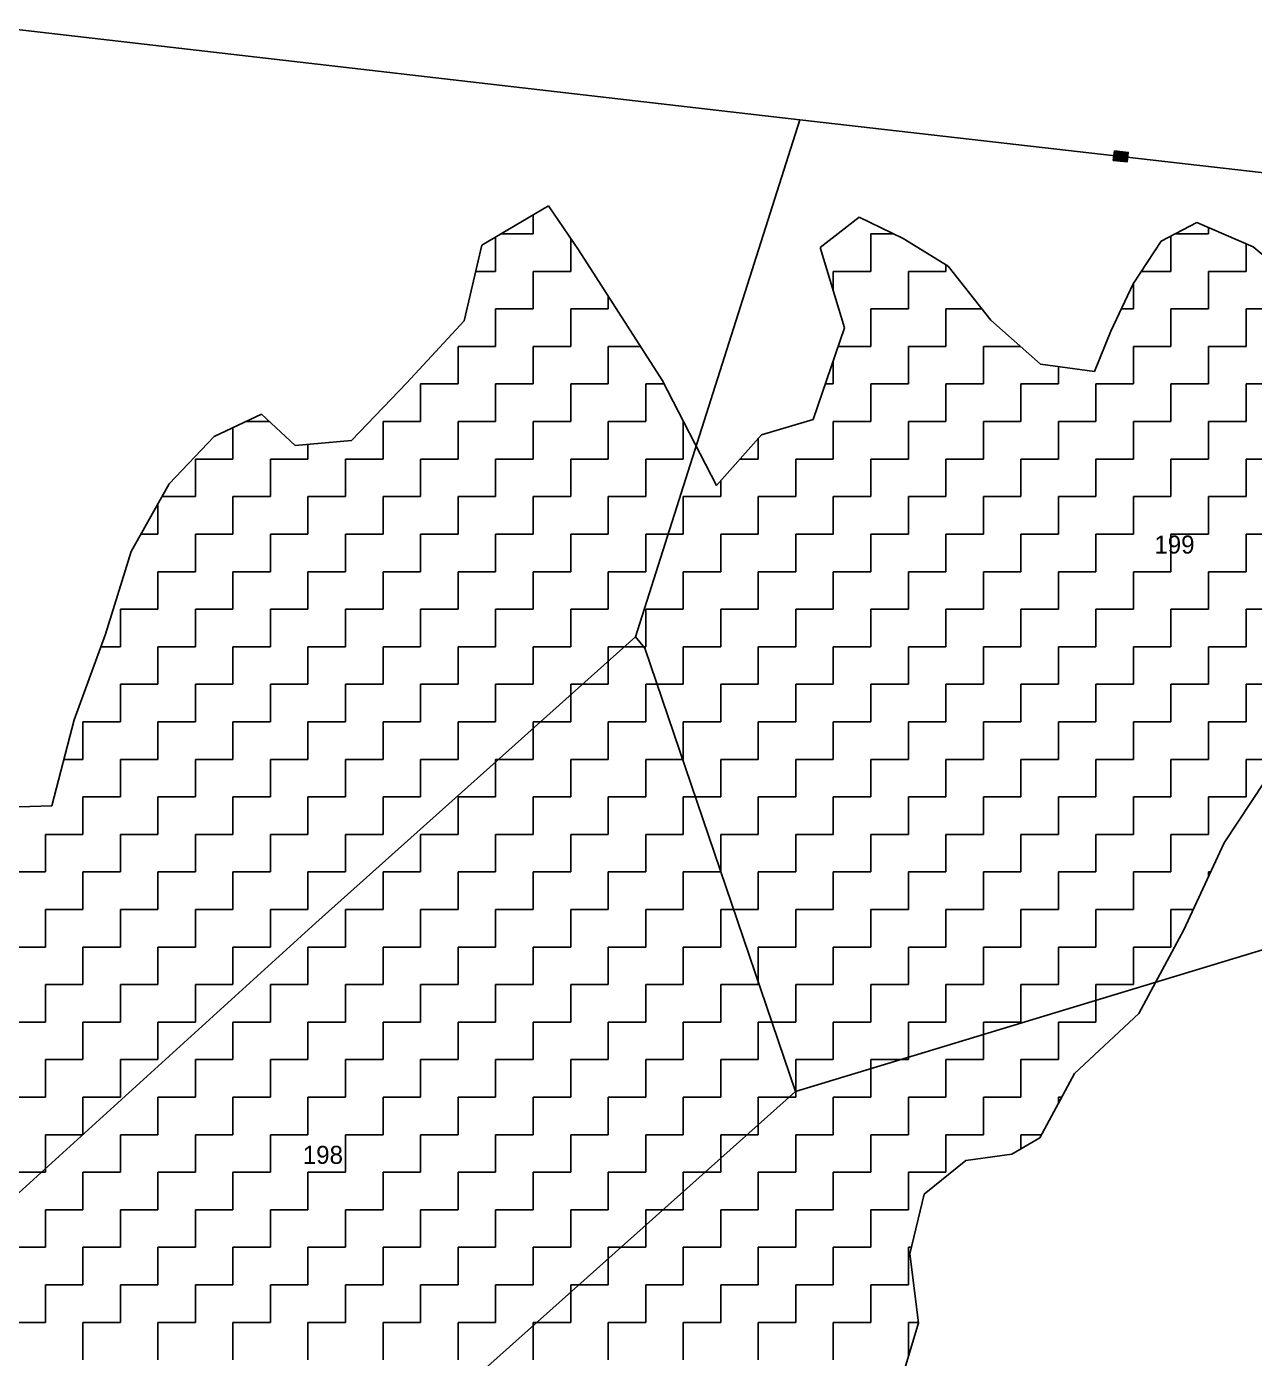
# Model space of a CAD drawing. Header units: metres. Extents: x 317022 to 318987, y 1871527 to 1873424.
# Drawn here: x 317227.5 to 317484.8, y 1872528.2 to 1872807.2 of the extents above; entities that cross this region are included whole.
import ezdxf

# ---------------------------------------------------------------- set-up
doc = ezdxf.new("R2010")
doc.units = ezdxf.units.M
for name, color, linetype in [('POLY_HATCH', 12, 'Continuous'), ('POLY_PARCEL', 6, 'Continuous'), ('TEXT_PARCEL', 7, 'Continuous'), ('V_BOUND_LINE', 7, 'Continuous')]:
    doc.layers.add(name, color=color, linetype=linetype)
doc.styles.add('TEXT_MAP', font='')
doc.styles.get('TEXT_MAP').set_extended_font_data('Kruti Dev 050')

msp = doc.modelspace()

# ---------------------------------------------------------------- hatches: boundary and pattern name
msp.add_hatch(color=256).paths.add_polyline_path([(317458.12, 1872778.89), (317458.35, 1872780.89), (317455.45, 1872781.22), (317455.22, 1872779.22)])

# ---------------------------------------------------------------- linework, layer by layer
msp.add_lwpolyline([(317455.45, 1872781.22), (317458.35, 1872780.89), (317458.12, 1872778.89), (317455.22, 1872779.22)], close=True)
at = {"layer": 'POLY_HATCH'}
for p, q in [((317336.83, 1872769.67), (317322.87, 1872761.44)), ((317343.16, 1872760.48), (317336.83, 1872769.67)), ((317401.99, 1872767.28), (317393.76, 1872760.96)), ((317411.18, 1872762.87), (317401.99, 1872767.28)), ((317472.76, 1872766.21), (317465.24, 1872762.27)), ((317484.57, 1872761.08), (317472.76, 1872766.21)), ((317322.87, 1872761.44), (317319.17, 1872745.58)), ((317420.61, 1872757.03), (317411.18, 1872762.87)), ((317465.24, 1872762.27), (317459.39, 1872753.33)), ((317360.7, 1872733.17), (317343.16, 1872760.48)), ((317393.76, 1872760.96), (317398.89, 1872744.15)), ((317495.91, 1872751.66), (317484.57, 1872761.08)), ((317429.56, 1872745.7), (317420.61, 1872757.03)), ((317459.39, 1872753.33), (317454.74, 1872743.43)), ((317319.17, 1872745.58), (317307.12, 1872732.58)), ((317439.94, 1872736.51), (317429.56, 1872745.7)), ((317398.89, 1872744.15), (317392.33, 1872724.94)), ((317454.74, 1872743.43), (317451.28, 1872734.96)), ((317451.28, 1872734.96), (317439.94, 1872736.51)), ((317307.12, 1872732.58), (317295.54, 1872720.53)), ((317372.04, 1872711.11), (317360.7, 1872733.17)), ((317276.69, 1872726.02), (317266.78, 1872721.37)), ((317283.73, 1872719.46), (317276.69, 1872726.02)), ((317392.33, 1872724.94), (317381.47, 1872721.72)), ((317266.78, 1872721.37), (317257.36, 1872711.47)), ((317295.54, 1872720.53), (317283.73, 1872719.46)), ((317381.47, 1872721.72), (317372.04, 1872711.11)), ((317257.36, 1872711.47), (317249.36, 1872697.28)), ((317249.36, 1872697.28), (317243.99, 1872679.98)), ((317243.99, 1872679.98), (317237.43, 1872661.98)), ((317237.43, 1872661.98), (317232.77, 1872643.97)), ((317478.49, 1872636.22), (317486.96, 1872648.98)), ((317232.77, 1872643.97), (317212.6, 1872643.37)), ((317470.01, 1872617.97), (317478.49, 1872636.22)), ((317460.59, 1872600.44), (317470.01, 1872617.97)), ((317447.1, 1872587.92), (317460.59, 1872600.44)), ((317439.82, 1872574.44), (317447.1, 1872587.92)), ((317433.97, 1872570.98), (317439.82, 1872574.44)), ((317415.6, 1872562.63), (317424.31, 1872569.67)), ((317424.31, 1872569.67), (317433.97, 1872570.98)), ((317412.61, 1872550.11), (317415.6, 1872562.63)), ((317414.4, 1872535.68), (317412.61, 1872550.11)), ((317408.79, 1872516.96), (317414.4, 1872535.68))]:
    msp.add_line(p, q, dxfattribs=at)
at = {"layer": 'POLY_HATCH', "linetype": 'Continuous'}
for p, q in [((317333.62, 1872763.82), (317333.62, 1872767.77)), ((317475.18, 1872763.82), (317475.18, 1872765.16)), ((317325.76, 1872755.95), (317325.76, 1872763.14)), ((317326.91, 1872763.82), (317333.62, 1872763.82)), ((317341.49, 1872755.95), (317341.49, 1872762.91)), ((317404.4, 1872763.82), (317409.21, 1872763.82)), ((317404.4, 1872755.95), (317404.4, 1872763.82)), ((317467.32, 1872755.95), (317467.32, 1872763.36)), ((317468.19, 1872763.82), (317475.18, 1872763.82)), ((317483.05, 1872755.95), (317483.05, 1872761.74)), ((317321.59, 1872755.95), (317325.76, 1872755.95)), ((317333.62, 1872755.95), (317341.49, 1872755.95)), ((317333.62, 1872748.09), (317333.62, 1872755.95)), ((317396.54, 1872755.95), (317404.4, 1872755.95)), ((317396.54, 1872751.85), (317396.54, 1872755.95)), ((317412.27, 1872755.95), (317420.13, 1872755.95)), ((317412.27, 1872748.09), (317412.27, 1872755.95)), ((317420.13, 1872755.95), (317420.13, 1872757.32)), ((317461.11, 1872755.95), (317467.32, 1872755.95)), ((317475.18, 1872755.95), (317483.05, 1872755.95)), ((317475.18, 1872748.09), (317475.18, 1872755.95)), ((317459.45, 1872748.09), (317459.45, 1872753.42)), ((317349.35, 1872748.09), (317349.35, 1872750.84)), ((317325.76, 1872748.09), (317333.62, 1872748.09)), ((317325.76, 1872740.22), (317325.76, 1872748.09)), ((317341.49, 1872748.09), (317349.35, 1872748.09)), ((317341.49, 1872740.22), (317341.49, 1872748.09)), ((317404.4, 1872748.09), (317412.27, 1872748.09)), ((317404.4, 1872740.22), (317404.4, 1872748.09)), ((317420.13, 1872748.09), (317427.67, 1872748.09)), ((317420.13, 1872740.22), (317420.13, 1872748.09)), ((317456.93, 1872748.09), (317459.45, 1872748.09)), ((317467.32, 1872748.09), (317475.18, 1872748.09)), ((317467.32, 1872740.22), (317467.32, 1872748.09)), ((317483.05, 1872748.09), (317490.91, 1872748.09)), ((317483.05, 1872740.22), (317483.05, 1872748.09)), ((317317.89, 1872740.22), (317325.76, 1872740.22)), ((317317.89, 1872732.36), (317317.89, 1872740.22)), ((317333.62, 1872740.22), (317341.49, 1872740.22)), ((317333.62, 1872732.36), (317333.62, 1872740.22)), ((317349.35, 1872740.22), (317356.17, 1872740.22)), ((317349.35, 1872732.36), (317349.35, 1872740.22)), ((317397.55, 1872740.22), (317404.4, 1872740.22)), ((317412.27, 1872740.22), (317420.13, 1872740.22)), ((317412.27, 1872732.36), (317412.27, 1872740.22)), ((317428, 1872740.22), (317435.75, 1872740.22)), ((317428, 1872732.36), (317428, 1872740.22)), ((317459.45, 1872740.22), (317467.32, 1872740.22)), ((317459.45, 1872732.36), (317459.45, 1872740.22)), ((317475.18, 1872740.22), (317483.05, 1872740.22)), ((317475.18, 1872732.36), (317475.18, 1872740.22)), ((317396.54, 1872732.36), (317396.54, 1872737.27)), ((317443.72, 1872732.36), (317443.72, 1872736)), ((317310.03, 1872732.36), (317317.89, 1872732.36)), ((317310.03, 1872724.49), (317310.03, 1872732.36)), ((317325.76, 1872732.36), (317333.62, 1872732.36)), ((317325.76, 1872724.49), (317325.76, 1872732.36)), ((317341.49, 1872732.36), (317349.35, 1872732.36)), ((317341.49, 1872724.49), (317341.49, 1872732.36)), ((317357.22, 1872732.36), (317361.12, 1872732.36)), ((317357.22, 1872724.49), (317357.22, 1872732.36)), ((317394.86, 1872732.36), (317396.54, 1872732.36)), ((317404.4, 1872732.36), (317412.27, 1872732.36)), ((317404.4, 1872724.49), (317404.4, 1872732.36)), ((317420.13, 1872732.36), (317428, 1872732.36)), ((317420.13, 1872724.49), (317420.13, 1872732.36)), ((317435.86, 1872732.36), (317443.72, 1872732.36)), ((317435.86, 1872724.49), (317435.86, 1872732.36)), ((317451.59, 1872732.36), (317459.45, 1872732.36)), ((317451.59, 1872724.49), (317451.59, 1872732.36)), ((317467.32, 1872732.36), (317475.18, 1872732.36)), ((317467.32, 1872724.49), (317467.32, 1872732.36)), ((317483.05, 1872732.36), (317490.91, 1872732.36)), ((317483.05, 1872724.49), (317483.05, 1872732.36)), ((317270.71, 1872716.63), (317270.71, 1872723.21)), ((317273.44, 1872724.49), (317278.32, 1872724.49)), ((317302.16, 1872724.49), (317310.03, 1872724.49)), ((317302.16, 1872716.63), (317302.16, 1872724.49)), ((317317.89, 1872724.49), (317325.76, 1872724.49)), ((317317.89, 1872716.63), (317317.89, 1872724.49)), ((317333.62, 1872724.49), (317341.49, 1872724.49)), ((317333.62, 1872716.63), (317333.62, 1872724.49)), ((317349.35, 1872724.49), (317357.22, 1872724.49)), ((317349.35, 1872716.63), (317349.35, 1872724.49)), ((317365.08, 1872724.49), (317365.16, 1872724.49)), ((317365.08, 1872716.63), (317365.08, 1872724.49)), ((317396.54, 1872724.49), (317404.4, 1872724.49)), ((317396.54, 1872716.63), (317396.54, 1872724.49)), ((317412.27, 1872724.49), (317420.13, 1872724.49)), ((317412.27, 1872716.63), (317412.27, 1872724.49)), ((317428, 1872724.49), (317435.86, 1872724.49)), ((317428, 1872716.63), (317428, 1872724.49)), ((317443.72, 1872724.49), (317451.59, 1872724.49)), ((317443.72, 1872716.63), (317443.72, 1872724.49)), ((317459.45, 1872724.49), (317467.32, 1872724.49)), ((317459.45, 1872716.63), (317459.45, 1872724.49)), ((317475.18, 1872724.49), (317483.05, 1872724.49)), ((317475.18, 1872716.63), (317475.18, 1872724.49)), ((317286.43, 1872716.63), (317286.43, 1872719.7)), ((317380.81, 1872716.63), (317380.81, 1872720.98)), ((317262.84, 1872716.63), (317270.71, 1872716.63)), ((317262.84, 1872708.77), (317262.84, 1872716.63)), ((317278.57, 1872716.63), (317286.43, 1872716.63)), ((317278.57, 1872708.77), (317278.57, 1872716.63)), ((317294.3, 1872716.63), (317302.16, 1872716.63)), ((317294.3, 1872708.77), (317294.3, 1872716.63)), ((317310.03, 1872716.63), (317317.89, 1872716.63)), ((317310.03, 1872708.77), (317310.03, 1872716.63)), ((317325.76, 1872716.63), (317333.62, 1872716.63)), ((317325.76, 1872708.77), (317325.76, 1872716.63)), ((317341.49, 1872716.63), (317349.35, 1872716.63)), ((317341.49, 1872708.77), (317341.49, 1872716.63)), ((317357.22, 1872716.63), (317365.08, 1872716.63)), ((317357.22, 1872708.77), (317357.22, 1872716.63)), ((317376.94, 1872716.63), (317380.81, 1872716.63)), ((317388.67, 1872716.63), (317396.54, 1872716.63)), ((317388.67, 1872708.77), (317388.67, 1872716.63)), ((317404.4, 1872716.63), (317412.27, 1872716.63)), ((317404.4, 1872708.77), (317404.4, 1872716.63)), ((317420.13, 1872716.63), (317428, 1872716.63)), ((317420.13, 1872708.77), (317420.13, 1872716.63)), ((317435.86, 1872716.63), (317443.72, 1872716.63)), ((317435.86, 1872708.77), (317435.86, 1872716.63)), ((317451.59, 1872716.63), (317459.45, 1872716.63)), ((317451.59, 1872708.77), (317451.59, 1872716.63)), ((317467.32, 1872716.63), (317475.18, 1872716.63)), ((317467.32, 1872708.77), (317467.32, 1872716.63)), ((317483.05, 1872716.63), (317490.91, 1872716.63)), ((317483.05, 1872708.77), (317483.05, 1872716.63)), ((317372.94, 1872708.77), (317372.94, 1872712.13)), ((317255.83, 1872708.77), (317262.84, 1872708.77)), ((317270.71, 1872708.77), (317278.57, 1872708.77)), ((317270.71, 1872700.9), (317270.71, 1872708.77)), ((317286.43, 1872708.77), (317294.3, 1872708.77)), ((317286.43, 1872700.9), (317286.43, 1872708.77)), ((317302.16, 1872708.77), (317310.03, 1872708.77)), ((317302.16, 1872700.9), (317302.16, 1872708.77)), ((317317.89, 1872708.77), (317325.76, 1872708.77)), ((317317.89, 1872700.9), (317317.89, 1872708.77)), ((317333.62, 1872708.77), (317341.49, 1872708.77)), ((317333.62, 1872700.9), (317333.62, 1872708.77)), ((317349.35, 1872708.77), (317357.22, 1872708.77)), ((317349.35, 1872700.9), (317349.35, 1872708.77)), ((317365.08, 1872708.77), (317372.94, 1872708.77)), ((317365.08, 1872700.9), (317365.08, 1872708.77)), ((317380.81, 1872708.77), (317388.67, 1872708.77)), ((317380.81, 1872700.9), (317380.81, 1872708.77)), ((317396.54, 1872708.77), (317404.4, 1872708.77)), ((317396.54, 1872700.9), (317396.54, 1872708.77)), ((317412.27, 1872708.77), (317420.13, 1872708.77)), ((317412.27, 1872700.9), (317412.27, 1872708.77)), ((317428, 1872708.77), (317435.86, 1872708.77)), ((317428, 1872700.9), (317428, 1872708.77)), ((317443.72, 1872708.77), (317451.59, 1872708.77)), ((317443.72, 1872700.9), (317443.72, 1872708.77)), ((317459.45, 1872708.77), (317467.32, 1872708.77)), ((317459.45, 1872700.9), (317459.45, 1872708.77)), ((317475.18, 1872708.77), (317483.05, 1872708.77)), ((317475.18, 1872700.9), (317475.18, 1872708.77)), ((317254.98, 1872700.9), (317254.98, 1872707.25)), ((317251.4, 1872700.9), (317254.98, 1872700.9)), ((317262.84, 1872700.9), (317270.71, 1872700.9)), ((317262.84, 1872693.04), (317262.84, 1872700.9)), ((317278.57, 1872700.9), (317286.43, 1872700.9)), ((317278.57, 1872693.04), (317278.57, 1872700.9)), ((317294.3, 1872700.9), (317302.16, 1872700.9)), ((317294.3, 1872693.04), (317294.3, 1872700.9)), ((317310.03, 1872700.9), (317317.89, 1872700.9)), ((317310.03, 1872693.04), (317310.03, 1872700.9)), ((317325.76, 1872700.9), (317333.62, 1872700.9)), ((317325.76, 1872693.04), (317325.76, 1872700.9)), ((317341.49, 1872700.9), (317349.35, 1872700.9)), ((317341.49, 1872693.04), (317341.49, 1872700.9)), ((317357.22, 1872700.9), (317365.08, 1872700.9)), ((317357.22, 1872693.04), (317357.22, 1872700.9)), ((317372.94, 1872700.9), (317380.81, 1872700.9)), ((317372.94, 1872693.04), (317372.94, 1872700.9)), ((317388.67, 1872700.9), (317396.54, 1872700.9)), ((317388.67, 1872693.04), (317388.67, 1872700.9)), ((317404.4, 1872700.9), (317412.27, 1872700.9)), ((317404.4, 1872693.04), (317404.4, 1872700.9)), ((317420.13, 1872700.9), (317428, 1872700.9)), ((317420.13, 1872693.04), (317420.13, 1872700.9)), ((317435.86, 1872700.9), (317443.72, 1872700.9)), ((317435.86, 1872693.04), (317435.86, 1872700.9)), ((317451.59, 1872700.9), (317459.45, 1872700.9)), ((317451.59, 1872693.04), (317451.59, 1872700.9)), ((317467.32, 1872700.9), (317475.18, 1872700.9)), ((317467.32, 1872693.04), (317467.32, 1872700.9)), ((317483.05, 1872700.9), (317490.91, 1872700.9)), ((317483.05, 1872693.04), (317483.05, 1872700.9)), ((317254.98, 1872693.04), (317262.84, 1872693.04)), ((317254.98, 1872685.17), (317254.98, 1872693.04)), ((317270.71, 1872693.04), (317278.57, 1872693.04)), ((317270.71, 1872685.17), (317270.71, 1872693.04)), ((317286.43, 1872693.04), (317294.3, 1872693.04)), ((317286.43, 1872685.17), (317286.43, 1872693.04)), ((317302.16, 1872693.04), (317310.03, 1872693.04)), ((317302.16, 1872685.17), (317302.16, 1872693.04)), ((317317.89, 1872693.04), (317325.76, 1872693.04)), ((317317.89, 1872685.17), (317317.89, 1872693.04)), ((317333.62, 1872693.04), (317341.49, 1872693.04)), ((317333.62, 1872685.17), (317333.62, 1872693.04)), ((317349.35, 1872693.04), (317357.22, 1872693.04)), ((317349.35, 1872685.17), (317349.35, 1872693.04)), ((317365.08, 1872693.04), (317372.94, 1872693.04)), ((317365.08, 1872685.17), (317365.08, 1872693.04)), ((317380.81, 1872693.04), (317388.67, 1872693.04)), ((317380.81, 1872685.17), (317380.81, 1872693.04)), ((317396.54, 1872693.04), (317404.4, 1872693.04)), ((317396.54, 1872685.17), (317396.54, 1872693.04)), ((317412.27, 1872693.04), (317420.13, 1872693.04)), ((317412.27, 1872685.17), (317412.27, 1872693.04)), ((317428, 1872693.04), (317435.86, 1872693.04)), ((317428, 1872685.17), (317428, 1872693.04)), ((317443.72, 1872693.04), (317451.59, 1872693.04)), ((317443.72, 1872685.17), (317443.72, 1872693.04)), ((317459.45, 1872693.04), (317467.32, 1872693.04)), ((317459.45, 1872685.17), (317459.45, 1872693.04)), ((317475.18, 1872693.04), (317483.05, 1872693.04)), ((317475.18, 1872685.17), (317475.18, 1872693.04)), ((317247.11, 1872685.17), (317254.98, 1872685.17)), ((317247.11, 1872677.31), (317247.11, 1872685.17)), ((317262.84, 1872685.17), (317270.71, 1872685.17)), ((317262.84, 1872677.31), (317262.84, 1872685.17)), ((317278.57, 1872685.17), (317286.43, 1872685.17)), ((317278.57, 1872677.31), (317278.57, 1872685.17)), ((317294.3, 1872685.17), (317302.16, 1872685.17)), ((317294.3, 1872677.31), (317294.3, 1872685.17)), ((317310.03, 1872685.17), (317317.89, 1872685.17)), ((317310.03, 1872677.31), (317310.03, 1872685.17)), ((317325.76, 1872685.17), (317333.62, 1872685.17)), ((317325.76, 1872677.31), (317325.76, 1872685.17)), ((317341.49, 1872685.17), (317349.35, 1872685.17)), ((317341.49, 1872677.31), (317341.49, 1872685.17)), ((317357.22, 1872685.17), (317365.08, 1872685.17)), ((317357.22, 1872677.31), (317357.22, 1872685.17)), ((317372.94, 1872685.17), (317380.81, 1872685.17)), ((317372.94, 1872677.31), (317372.94, 1872685.17)), ((317388.67, 1872685.17), (317396.54, 1872685.17)), ((317388.67, 1872677.31), (317388.67, 1872685.17)), ((317404.4, 1872685.17), (317412.27, 1872685.17)), ((317404.4, 1872677.31), (317404.4, 1872685.17)), ((317420.13, 1872685.17), (317428, 1872685.17)), ((317420.13, 1872677.31), (317420.13, 1872685.17)), ((317435.86, 1872685.17), (317443.72, 1872685.17)), ((317435.86, 1872677.31), (317435.86, 1872685.17)), ((317451.59, 1872685.17), (317459.45, 1872685.17)), ((317451.59, 1872677.31), (317451.59, 1872685.17)), ((317467.32, 1872685.17), (317475.18, 1872685.17)), ((317467.32, 1872677.31), (317467.32, 1872685.17)), ((317483.05, 1872685.17), (317490.91, 1872685.17)), ((317483.05, 1872677.31), (317483.05, 1872685.17)), ((317243.01, 1872677.31), (317247.11, 1872677.31)), ((317254.98, 1872677.31), (317262.84, 1872677.31)), ((317254.98, 1872669.44), (317254.98, 1872677.31)), ((317270.71, 1872677.31), (317278.57, 1872677.31)), ((317270.71, 1872669.44), (317270.71, 1872677.31)), ((317286.43, 1872677.31), (317294.3, 1872677.31)), ((317286.43, 1872669.44), (317286.43, 1872677.31)), ((317302.16, 1872677.31), (317310.03, 1872677.31)), ((317302.16, 1872669.44), (317302.16, 1872677.31)), ((317317.89, 1872677.31), (317325.76, 1872677.31)), ((317317.89, 1872669.44), (317317.89, 1872677.31)), ((317333.62, 1872677.31), (317341.49, 1872677.31)), ((317333.62, 1872669.44), (317333.62, 1872677.31)), ((317349.35, 1872677.31), (317357.22, 1872677.31)), ((317349.35, 1872669.44), (317349.35, 1872677.31)), ((317365.08, 1872677.31), (317372.94, 1872677.31)), ((317365.08, 1872669.44), (317365.08, 1872677.31)), ((317380.81, 1872677.31), (317388.67, 1872677.31)), ((317380.81, 1872669.44), (317380.81, 1872677.31)), ((317396.54, 1872677.31), (317404.4, 1872677.31)), ((317396.54, 1872669.44), (317396.54, 1872677.31)), ((317412.27, 1872677.31), (317420.13, 1872677.31)), ((317412.27, 1872669.44), (317412.27, 1872677.31)), ((317428, 1872677.31), (317435.86, 1872677.31)), ((317428, 1872669.44), (317428, 1872677.31)), ((317443.72, 1872677.31), (317451.59, 1872677.31)), ((317443.72, 1872669.44), (317443.72, 1872677.31)), ((317459.45, 1872677.31), (317467.32, 1872677.31)), ((317459.45, 1872669.44), (317459.45, 1872677.31)), ((317475.18, 1872677.31), (317483.05, 1872677.31)), ((317475.18, 1872669.44), (317475.18, 1872677.31)), ((317247.11, 1872669.44), (317254.98, 1872669.44)), ((317247.11, 1872661.58), (317247.11, 1872669.44)), ((317262.84, 1872669.44), (317270.71, 1872669.44)), ((317262.84, 1872661.58), (317262.84, 1872669.44)), ((317278.57, 1872669.44), (317286.43, 1872669.44)), ((317278.57, 1872661.58), (317278.57, 1872669.44)), ((317294.3, 1872669.44), (317302.16, 1872669.44)), ((317294.3, 1872661.58), (317294.3, 1872669.44)), ((317310.03, 1872669.44), (317317.89, 1872669.44)), ((317310.03, 1872661.58), (317310.03, 1872669.44)), ((317325.76, 1872669.44), (317333.62, 1872669.44)), ((317325.76, 1872661.58), (317325.76, 1872669.44)), ((317341.49, 1872669.44), (317349.35, 1872669.44)), ((317341.49, 1872661.58), (317341.49, 1872669.44)), ((317357.22, 1872669.44), (317365.08, 1872669.44)), ((317357.22, 1872661.58), (317357.22, 1872669.44)), ((317372.94, 1872669.44), (317380.81, 1872669.44)), ((317372.94, 1872661.58), (317372.94, 1872669.44)), ((317388.67, 1872669.44), (317396.54, 1872669.44)), ((317388.67, 1872661.58), (317388.67, 1872669.44)), ((317404.4, 1872669.44), (317412.27, 1872669.44)), ((317404.4, 1872661.58), (317404.4, 1872669.44)), ((317420.13, 1872669.44), (317428, 1872669.44)), ((317420.13, 1872661.58), (317420.13, 1872669.44)), ((317435.86, 1872669.44), (317443.72, 1872669.44)), ((317435.86, 1872661.58), (317435.86, 1872669.44)), ((317451.59, 1872669.44), (317459.45, 1872669.44)), ((317451.59, 1872661.58), (317451.59, 1872669.44)), ((317467.32, 1872669.44), (317475.18, 1872669.44)), ((317467.32, 1872661.58), (317467.32, 1872669.44)), ((317483.05, 1872669.44), (317490.91, 1872669.44)), ((317483.05, 1872661.58), (317483.05, 1872669.44)), ((317239.25, 1872661.58), (317247.11, 1872661.58)), ((317239.25, 1872653.71), (317239.25, 1872661.58)), ((317254.98, 1872661.58), (317262.84, 1872661.58)), ((317254.98, 1872653.71), (317254.98, 1872661.58)), ((317270.71, 1872661.58), (317278.57, 1872661.58)), ((317270.71, 1872653.71), (317270.71, 1872661.58)), ((317286.43, 1872661.58), (317294.3, 1872661.58)), ((317286.43, 1872653.71), (317286.43, 1872661.58)), ((317302.16, 1872661.58), (317310.03, 1872661.58)), ((317302.16, 1872653.71), (317302.16, 1872661.58)), ((317317.89, 1872661.58), (317325.76, 1872661.58)), ((317317.89, 1872653.71), (317317.89, 1872661.58)), ((317333.62, 1872661.58), (317341.49, 1872661.58)), ((317333.62, 1872653.71), (317333.62, 1872661.58)), ((317349.35, 1872661.58), (317357.22, 1872661.58)), ((317349.35, 1872653.71), (317349.35, 1872661.58)), ((317365.08, 1872661.58), (317372.94, 1872661.58)), ((317365.08, 1872653.71), (317365.08, 1872661.58)), ((317380.81, 1872661.58), (317388.67, 1872661.58)), ((317380.81, 1872653.71), (317380.81, 1872661.58)), ((317396.54, 1872661.58), (317404.4, 1872661.58)), ((317396.54, 1872653.71), (317396.54, 1872661.58)), ((317412.27, 1872661.58), (317420.13, 1872661.58)), ((317412.27, 1872653.71), (317412.27, 1872661.58)), ((317428, 1872661.58), (317435.86, 1872661.58)), ((317428, 1872653.71), (317428, 1872661.58)), ((317443.72, 1872661.58), (317451.59, 1872661.58)), ((317443.72, 1872653.71), (317443.72, 1872661.58)), ((317459.45, 1872661.58), (317467.32, 1872661.58)), ((317459.45, 1872653.71), (317459.45, 1872661.58)), ((317475.18, 1872661.58), (317483.05, 1872661.58)), ((317475.18, 1872653.71), (317475.18, 1872661.58)), ((317235.29, 1872653.71), (317239.25, 1872653.71)), ((317247.11, 1872653.71), (317254.98, 1872653.71)), ((317247.11, 1872645.85), (317247.11, 1872653.71)), ((317262.84, 1872653.71), (317270.71, 1872653.71)), ((317262.84, 1872645.85), (317262.84, 1872653.71)), ((317278.57, 1872653.71), (317286.43, 1872653.71)), ((317278.57, 1872645.85), (317278.57, 1872653.71)), ((317294.3, 1872653.71), (317302.16, 1872653.71)), ((317294.3, 1872645.85), (317294.3, 1872653.71)), ((317310.03, 1872653.71), (317317.89, 1872653.71)), ((317310.03, 1872645.85), (317310.03, 1872653.71)), ((317325.76, 1872653.71), (317333.62, 1872653.71)), ((317325.76, 1872645.85), (317325.76, 1872653.71)), ((317341.49, 1872653.71), (317349.35, 1872653.71)), ((317341.49, 1872645.85), (317341.49, 1872653.71)), ((317357.22, 1872653.71), (317365.08, 1872653.71)), ((317357.22, 1872645.85), (317357.22, 1872653.71)), ((317372.94, 1872653.71), (317380.81, 1872653.71)), ((317372.94, 1872645.85), (317372.94, 1872653.71)), ((317388.67, 1872653.71), (317396.54, 1872653.71)), ((317388.67, 1872645.85), (317388.67, 1872653.71)), ((317404.4, 1872653.71), (317412.27, 1872653.71)), ((317404.4, 1872645.85), (317404.4, 1872653.71)), ((317420.13, 1872653.71), (317428, 1872653.71)), ((317420.13, 1872645.85), (317420.13, 1872653.71)), ((317435.86, 1872653.71), (317443.72, 1872653.71)), ((317435.86, 1872645.85), (317435.86, 1872653.71)), ((317451.59, 1872653.71), (317459.45, 1872653.71)), ((317451.59, 1872645.85), (317451.59, 1872653.71)), ((317467.32, 1872653.71), (317475.18, 1872653.71)), ((317467.32, 1872645.85), (317467.32, 1872653.71)), ((317483.05, 1872653.71), (317490.91, 1872653.71)), ((317483.05, 1872645.85), (317483.05, 1872653.71)), ((317239.25, 1872645.85), (317247.11, 1872645.85)), ((317239.25, 1872637.99), (317239.25, 1872645.85)), ((317254.98, 1872645.85), (317262.84, 1872645.85)), ((317254.98, 1872637.99), (317254.98, 1872645.85)), ((317270.71, 1872645.85), (317278.57, 1872645.85)), ((317270.71, 1872637.99), (317270.71, 1872645.85)), ((317286.43, 1872645.85), (317294.3, 1872645.85)), ((317286.43, 1872637.99), (317286.43, 1872645.85)), ((317302.16, 1872645.85), (317310.03, 1872645.85)), ((317302.16, 1872637.99), (317302.16, 1872645.85)), ((317317.89, 1872645.85), (317325.76, 1872645.85)), ((317317.89, 1872637.99), (317317.89, 1872645.85)), ((317333.62, 1872645.85), (317341.49, 1872645.85)), ((317333.62, 1872637.99), (317333.62, 1872645.85)), ((317349.35, 1872645.85), (317357.22, 1872645.85)), ((317349.35, 1872637.99), (317349.35, 1872645.85)), ((317365.08, 1872645.85), (317372.94, 1872645.85)), ((317365.08, 1872637.99), (317365.08, 1872645.85)), ((317380.81, 1872645.85), (317388.67, 1872645.85)), ((317380.81, 1872637.99), (317380.81, 1872645.85)), ((317396.54, 1872645.85), (317404.4, 1872645.85)), ((317396.54, 1872637.99), (317396.54, 1872645.85)), ((317412.27, 1872645.85), (317420.13, 1872645.85)), ((317412.27, 1872637.99), (317412.27, 1872645.85)), ((317428, 1872645.85), (317435.86, 1872645.85)), ((317428, 1872637.99), (317428, 1872645.85)), ((317443.72, 1872645.85), (317451.59, 1872645.85)), ((317443.72, 1872637.99), (317443.72, 1872645.85)), ((317459.45, 1872645.85), (317467.32, 1872645.85)), ((317459.45, 1872637.99), (317459.45, 1872645.85)), ((317475.18, 1872645.85), (317483.05, 1872645.85)), ((317475.18, 1872637.99), (317475.18, 1872645.85)), ((317231.38, 1872637.99), (317239.25, 1872637.99)), ((317231.38, 1872630.12), (317231.38, 1872637.99)), ((317247.11, 1872637.99), (317254.98, 1872637.99)), ((317247.11, 1872630.12), (317247.11, 1872637.99)), ((317262.84, 1872637.99), (317270.71, 1872637.99)), ((317262.84, 1872630.12), (317262.84, 1872637.99)), ((317278.57, 1872637.99), (317286.43, 1872637.99)), ((317278.57, 1872630.12), (317278.57, 1872637.99)), ((317294.3, 1872637.99), (317302.16, 1872637.99)), ((317294.3, 1872630.12), (317294.3, 1872637.99)), ((317310.03, 1872637.99), (317317.89, 1872637.99)), ((317310.03, 1872630.12), (317310.03, 1872637.99)), ((317325.76, 1872637.99), (317333.62, 1872637.99)), ((317325.76, 1872630.12), (317325.76, 1872637.99)), ((317341.49, 1872637.99), (317349.35, 1872637.99)), ((317341.49, 1872630.12), (317341.49, 1872637.99)), ((317357.22, 1872637.99), (317365.08, 1872637.99)), ((317357.22, 1872630.12), (317357.22, 1872637.99)), ((317372.94, 1872637.99), (317380.81, 1872637.99)), ((317372.94, 1872630.12), (317372.94, 1872637.99)), ((317388.67, 1872637.99), (317396.54, 1872637.99)), ((317388.67, 1872630.12), (317388.67, 1872637.99)), ((317404.4, 1872637.99), (317412.27, 1872637.99)), ((317404.4, 1872630.12), (317404.4, 1872637.99)), ((317420.13, 1872637.99), (317428, 1872637.99)), ((317420.13, 1872630.12), (317420.13, 1872637.99)), ((317435.86, 1872637.99), (317443.72, 1872637.99)), ((317435.86, 1872630.12), (317435.86, 1872637.99)), ((317451.59, 1872637.99), (317459.45, 1872637.99)), ((317451.59, 1872630.12), (317451.59, 1872637.99)), ((317467.32, 1872637.99), (317475.18, 1872637.99)), ((317467.32, 1872630.12), (317467.32, 1872637.99)), ((317223.52, 1872630.12), (317231.38, 1872630.12)), ((317239.25, 1872630.12), (317247.11, 1872630.12)), ((317239.25, 1872622.26), (317239.25, 1872630.12)), ((317254.98, 1872630.12), (317262.84, 1872630.12)), ((317254.98, 1872622.26), (317254.98, 1872630.12)), ((317270.71, 1872630.12), (317278.57, 1872630.12)), ((317270.71, 1872622.26), (317270.71, 1872630.12)), ((317286.43, 1872630.12), (317294.3, 1872630.12)), ((317286.43, 1872622.26), (317286.43, 1872630.12)), ((317302.16, 1872630.12), (317310.03, 1872630.12)), ((317302.16, 1872622.26), (317302.16, 1872630.12)), ((317317.89, 1872630.12), (317325.76, 1872630.12)), ((317317.89, 1872622.26), (317317.89, 1872630.12)), ((317333.62, 1872630.12), (317341.49, 1872630.12)), ((317333.62, 1872622.26), (317333.62, 1872630.12)), ((317349.35, 1872630.12), (317357.22, 1872630.12)), ((317349.35, 1872622.26), (317349.35, 1872630.12)), ((317365.08, 1872630.12), (317372.94, 1872630.12)), ((317365.08, 1872622.26), (317365.08, 1872630.12)), ((317380.81, 1872630.12), (317388.67, 1872630.12)), ((317380.81, 1872622.26), (317380.81, 1872630.12)), ((317396.54, 1872630.12), (317404.4, 1872630.12)), ((317396.54, 1872622.26), (317396.54, 1872630.12)), ((317412.27, 1872630.12), (317420.13, 1872630.12)), ((317412.27, 1872622.26), (317412.27, 1872630.12)), ((317428, 1872630.12), (317435.86, 1872630.12)), ((317428, 1872622.26), (317428, 1872630.12)), ((317443.72, 1872630.12), (317451.59, 1872630.12)), ((317443.72, 1872622.26), (317443.72, 1872630.12)), ((317459.45, 1872630.12), (317467.32, 1872630.12)), ((317459.45, 1872622.26), (317459.45, 1872630.12)), ((317475.18, 1872630.12), (317475.66, 1872630.12)), ((317475.18, 1872629.1), (317475.18, 1872630.12)), ((317231.38, 1872622.26), (317239.25, 1872622.26)), ((317231.38, 1872614.39), (317231.38, 1872622.26)), ((317247.11, 1872622.26), (317254.98, 1872622.26)), ((317247.11, 1872614.39), (317247.11, 1872622.26)), ((317262.84, 1872622.26), (317270.71, 1872622.26)), ((317262.84, 1872614.39), (317262.84, 1872622.26)), ((317278.57, 1872622.26), (317286.43, 1872622.26)), ((317278.57, 1872614.39), (317278.57, 1872622.26)), ((317294.3, 1872622.26), (317302.16, 1872622.26)), ((317294.3, 1872614.39), (317294.3, 1872622.26)), ((317310.03, 1872622.26), (317317.89, 1872622.26)), ((317310.03, 1872614.39), (317310.03, 1872622.26)), ((317325.76, 1872622.26), (317333.62, 1872622.26)), ((317325.76, 1872614.39), (317325.76, 1872622.26)), ((317341.49, 1872622.26), (317349.35, 1872622.26)), ((317341.49, 1872614.39), (317341.49, 1872622.26)), ((317357.22, 1872622.26), (317365.08, 1872622.26)), ((317357.22, 1872614.39), (317357.22, 1872622.26)), ((317372.94, 1872622.26), (317380.81, 1872622.26)), ((317372.94, 1872614.39), (317372.94, 1872622.26)), ((317388.67, 1872622.26), (317396.54, 1872622.26)), ((317388.67, 1872614.39), (317388.67, 1872622.26)), ((317404.4, 1872622.26), (317412.27, 1872622.26)), ((317404.4, 1872614.39), (317404.4, 1872622.26)), ((317420.13, 1872622.26), (317428, 1872622.26)), ((317420.13, 1872614.39), (317420.13, 1872622.26)), ((317435.86, 1872622.26), (317443.72, 1872622.26)), ((317435.86, 1872614.39), (317435.86, 1872622.26)), ((317451.59, 1872622.26), (317459.45, 1872622.26)), ((317451.59, 1872614.39), (317451.59, 1872622.26)), ((317467.32, 1872622.26), (317472.01, 1872622.26)), ((317467.32, 1872614.39), (317467.32, 1872622.26)), ((317223.52, 1872614.39), (317231.38, 1872614.39)), ((317239.25, 1872614.39), (317247.11, 1872614.39)), ((317239.25, 1872606.53), (317239.25, 1872614.39)), ((317254.98, 1872614.39), (317262.84, 1872614.39)), ((317254.98, 1872606.53), (317254.98, 1872614.39)), ((317270.71, 1872614.39), (317278.57, 1872614.39)), ((317270.71, 1872606.53), (317270.71, 1872614.39)), ((317286.43, 1872614.39), (317294.3, 1872614.39)), ((317286.43, 1872606.53), (317286.43, 1872614.39)), ((317302.16, 1872614.39), (317310.03, 1872614.39)), ((317302.16, 1872606.53), (317302.16, 1872614.39)), ((317317.89, 1872614.39), (317325.76, 1872614.39)), ((317317.89, 1872606.53), (317317.89, 1872614.39)), ((317333.62, 1872614.39), (317341.49, 1872614.39)), ((317333.62, 1872606.53), (317333.62, 1872614.39)), ((317349.35, 1872614.39), (317357.22, 1872614.39)), ((317349.35, 1872606.53), (317349.35, 1872614.39)), ((317365.08, 1872614.39), (317372.94, 1872614.39)), ((317365.08, 1872606.53), (317365.08, 1872614.39)), ((317380.81, 1872614.39), (317388.67, 1872614.39)), ((317380.81, 1872606.53), (317380.81, 1872614.39)), ((317396.54, 1872614.39), (317404.4, 1872614.39)), ((317396.54, 1872606.53), (317396.54, 1872614.39)), ((317412.27, 1872614.39), (317420.13, 1872614.39)), ((317412.27, 1872606.53), (317412.27, 1872614.39)), ((317428, 1872614.39), (317435.86, 1872614.39)), ((317428, 1872606.53), (317428, 1872614.39)), ((317443.72, 1872614.39), (317451.59, 1872614.39)), ((317443.72, 1872606.53), (317443.72, 1872614.39)), ((317459.45, 1872614.39), (317467.32, 1872614.39)), ((317459.45, 1872606.53), (317459.45, 1872614.39)), ((317231.38, 1872606.53), (317239.25, 1872606.53)), ((317231.38, 1872598.66), (317231.38, 1872606.53)), ((317247.11, 1872606.53), (317254.98, 1872606.53)), ((317247.11, 1872598.66), (317247.11, 1872606.53)), ((317262.84, 1872606.53), (317270.71, 1872606.53)), ((317262.84, 1872598.66), (317262.84, 1872606.53)), ((317278.57, 1872606.53), (317286.43, 1872606.53)), ((317278.57, 1872598.66), (317278.57, 1872606.53)), ((317294.3, 1872606.53), (317302.16, 1872606.53)), ((317294.3, 1872598.66), (317294.3, 1872606.53)), ((317310.03, 1872606.53), (317317.89, 1872606.53)), ((317310.03, 1872598.66), (317310.03, 1872606.53)), ((317325.76, 1872606.53), (317333.62, 1872606.53)), ((317325.76, 1872598.66), (317325.76, 1872606.53)), ((317341.49, 1872606.53), (317349.35, 1872606.53)), ((317341.49, 1872598.66), (317341.49, 1872606.53)), ((317357.22, 1872606.53), (317365.08, 1872606.53)), ((317357.22, 1872598.66), (317357.22, 1872606.53)), ((317372.94, 1872606.53), (317380.81, 1872606.53)), ((317372.94, 1872598.66), (317372.94, 1872606.53)), ((317388.67, 1872606.53), (317396.54, 1872606.53)), ((317388.67, 1872598.66), (317388.67, 1872606.53)), ((317404.4, 1872606.53), (317412.27, 1872606.53)), ((317404.4, 1872598.66), (317404.4, 1872606.53)), ((317420.13, 1872606.53), (317428, 1872606.53)), ((317420.13, 1872598.66), (317420.13, 1872606.53)), ((317435.86, 1872606.53), (317443.72, 1872606.53)), ((317435.86, 1872598.66), (317435.86, 1872606.53)), ((317451.59, 1872606.53), (317459.45, 1872606.53)), ((317451.59, 1872598.66), (317451.59, 1872606.53)), ((317223.52, 1872598.66), (317231.38, 1872598.66)), ((317239.25, 1872598.66), (317247.11, 1872598.66)), ((317239.25, 1872590.8), (317239.25, 1872598.66)), ((317254.98, 1872598.66), (317262.84, 1872598.66)), ((317254.98, 1872590.8), (317254.98, 1872598.66)), ((317270.71, 1872598.66), (317278.57, 1872598.66)), ((317270.71, 1872590.8), (317270.71, 1872598.66)), ((317286.43, 1872598.66), (317294.3, 1872598.66)), ((317286.43, 1872590.8), (317286.43, 1872598.66)), ((317302.16, 1872598.66), (317310.03, 1872598.66)), ((317302.16, 1872590.8), (317302.16, 1872598.66)), ((317317.89, 1872598.66), (317325.76, 1872598.66)), ((317317.89, 1872590.8), (317317.89, 1872598.66)), ((317333.62, 1872598.66), (317341.49, 1872598.66)), ((317333.62, 1872590.8), (317333.62, 1872598.66)), ((317349.35, 1872598.66), (317357.22, 1872598.66)), ((317349.35, 1872590.8), (317349.35, 1872598.66)), ((317365.08, 1872598.66), (317372.94, 1872598.66)), ((317365.08, 1872590.8), (317365.08, 1872598.66)), ((317380.81, 1872598.66), (317388.67, 1872598.66)), ((317380.81, 1872590.8), (317380.81, 1872598.66)), ((317396.54, 1872598.66), (317404.4, 1872598.66)), ((317396.54, 1872590.8), (317396.54, 1872598.66)), ((317412.27, 1872598.66), (317420.13, 1872598.66)), ((317412.27, 1872590.8), (317412.27, 1872598.66)), ((317428, 1872598.66), (317435.86, 1872598.66)), ((317428, 1872590.8), (317428, 1872598.66)), ((317443.72, 1872598.66), (317451.59, 1872598.66)), ((317443.72, 1872590.8), (317443.72, 1872598.66)), ((317231.38, 1872590.8), (317239.25, 1872590.8)), ((317231.38, 1872582.93), (317231.38, 1872590.8)), ((317247.11, 1872590.8), (317254.98, 1872590.8)), ((317247.11, 1872582.93), (317247.11, 1872590.8)), ((317262.84, 1872590.8), (317270.71, 1872590.8)), ((317262.84, 1872582.93), (317262.84, 1872590.8)), ((317278.57, 1872590.8), (317286.43, 1872590.8)), ((317278.57, 1872582.93), (317278.57, 1872590.8)), ((317294.3, 1872590.8), (317302.16, 1872590.8)), ((317294.3, 1872582.93), (317294.3, 1872590.8)), ((317310.03, 1872590.8), (317317.89, 1872590.8)), ((317310.03, 1872582.93), (317310.03, 1872590.8)), ((317325.76, 1872590.8), (317333.62, 1872590.8)), ((317325.76, 1872582.93), (317325.76, 1872590.8)), ((317341.49, 1872590.8), (317349.35, 1872590.8)), ((317341.49, 1872582.93), (317341.49, 1872590.8)), ((317357.22, 1872590.8), (317365.08, 1872590.8)), ((317357.22, 1872582.93), (317357.22, 1872590.8)), ((317372.94, 1872590.8), (317380.81, 1872590.8)), ((317372.94, 1872582.93), (317372.94, 1872590.8)), ((317388.67, 1872590.8), (317396.54, 1872590.8)), ((317388.67, 1872582.93), (317388.67, 1872590.8)), ((317404.4, 1872590.8), (317412.27, 1872590.8)), ((317404.4, 1872582.93), (317404.4, 1872590.8)), ((317420.13, 1872590.8), (317428, 1872590.8)), ((317420.13, 1872582.93), (317420.13, 1872590.8)), ((317435.86, 1872590.8), (317443.72, 1872590.8)), ((317435.86, 1872582.93), (317435.86, 1872590.8)), ((317223.52, 1872582.93), (317231.38, 1872582.93)), ((317239.25, 1872582.93), (317247.11, 1872582.93)), ((317239.25, 1872575.07), (317239.25, 1872582.93)), ((317254.98, 1872582.93), (317262.84, 1872582.93)), ((317254.98, 1872575.07), (317254.98, 1872582.93)), ((317270.71, 1872582.93), (317278.57, 1872582.93)), ((317270.71, 1872575.07), (317270.71, 1872582.93)), ((317286.43, 1872582.93), (317294.3, 1872582.93)), ((317286.43, 1872575.07), (317286.43, 1872582.93)), ((317302.16, 1872582.93), (317310.03, 1872582.93)), ((317302.16, 1872575.07), (317302.16, 1872582.93)), ((317317.89, 1872582.93), (317325.76, 1872582.93)), ((317317.89, 1872575.07), (317317.89, 1872582.93)), ((317333.62, 1872582.93), (317341.49, 1872582.93)), ((317333.62, 1872575.07), (317333.62, 1872582.93)), ((317349.35, 1872582.93), (317357.22, 1872582.93)), ((317349.35, 1872575.07), (317349.35, 1872582.93)), ((317365.08, 1872582.93), (317372.94, 1872582.93)), ((317365.08, 1872575.07), (317365.08, 1872582.93)), ((317380.81, 1872582.93), (317388.67, 1872582.93)), ((317380.81, 1872575.07), (317380.81, 1872582.93)), ((317396.54, 1872582.93), (317404.4, 1872582.93)), ((317396.54, 1872575.07), (317396.54, 1872582.93)), ((317412.27, 1872582.93), (317420.13, 1872582.93)), ((317412.27, 1872575.07), (317412.27, 1872582.93)), ((317428, 1872582.93), (317435.86, 1872582.93)), ((317428, 1872575.07), (317428, 1872582.93)), ((317443.72, 1872582.93), (317444.41, 1872582.93)), ((317443.72, 1872581.66), (317443.72, 1872582.93)), ((317231.38, 1872575.07), (317239.25, 1872575.07)), ((317231.38, 1872567.2), (317231.38, 1872575.07)), ((317247.11, 1872575.07), (317254.98, 1872575.07)), ((317247.11, 1872567.2), (317247.11, 1872575.07)), ((317262.84, 1872575.07), (317270.71, 1872575.07)), ((317262.84, 1872567.2), (317262.84, 1872575.07)), ((317278.57, 1872575.07), (317286.43, 1872575.07)), ((317278.57, 1872567.2), (317278.57, 1872575.07)), ((317294.3, 1872575.07), (317302.16, 1872575.07)), ((317294.3, 1872567.2), (317294.3, 1872575.07)), ((317310.03, 1872575.07), (317317.89, 1872575.07)), ((317310.03, 1872567.2), (317310.03, 1872575.07)), ((317325.76, 1872575.07), (317333.62, 1872575.07)), ((317325.76, 1872567.2), (317325.76, 1872575.07)), ((317341.49, 1872575.07), (317349.35, 1872575.07)), ((317341.49, 1872567.2), (317341.49, 1872575.07)), ((317357.22, 1872575.07), (317365.08, 1872575.07)), ((317357.22, 1872567.2), (317357.22, 1872575.07)), ((317372.94, 1872575.07), (317380.81, 1872575.07)), ((317372.94, 1872567.2), (317372.94, 1872575.07)), ((317388.67, 1872575.07), (317396.54, 1872575.07)), ((317388.67, 1872567.2), (317388.67, 1872575.07)), ((317404.4, 1872575.07), (317412.27, 1872575.07)), ((317404.4, 1872567.2), (317404.4, 1872575.07)), ((317420.13, 1872575.07), (317428, 1872575.07)), ((317420.13, 1872567.2), (317420.13, 1872575.07)), ((317435.86, 1872575.07), (317440.16, 1872575.07)), ((317435.86, 1872572.1), (317435.86, 1872575.07)), ((317223.52, 1872567.2), (317231.38, 1872567.2)), ((317239.25, 1872567.2), (317247.11, 1872567.2)), ((317239.25, 1872559.34), (317239.25, 1872567.2)), ((317254.98, 1872567.2), (317262.84, 1872567.2)), ((317254.98, 1872559.34), (317254.98, 1872567.2)), ((317270.71, 1872567.2), (317278.57, 1872567.2)), ((317270.71, 1872559.34), (317270.71, 1872567.2)), ((317286.43, 1872567.2), (317294.3, 1872567.2)), ((317286.43, 1872559.34), (317286.43, 1872567.2)), ((317302.16, 1872567.2), (317310.03, 1872567.2)), ((317302.16, 1872559.34), (317302.16, 1872567.2)), ((317317.89, 1872567.2), (317325.76, 1872567.2)), ((317317.89, 1872559.34), (317317.89, 1872567.2)), ((317333.62, 1872567.2), (317341.49, 1872567.2)), ((317333.62, 1872559.34), (317333.62, 1872567.2)), ((317349.35, 1872567.2), (317357.22, 1872567.2)), ((317349.35, 1872559.34), (317349.35, 1872567.2)), ((317365.08, 1872567.2), (317372.94, 1872567.2)), ((317365.08, 1872559.34), (317365.08, 1872567.2)), ((317380.81, 1872567.2), (317388.67, 1872567.2)), ((317380.81, 1872559.34), (317380.81, 1872567.2)), ((317396.54, 1872567.2), (317404.4, 1872567.2)), ((317396.54, 1872559.34), (317396.54, 1872567.2)), ((317412.27, 1872567.2), (317420.13, 1872567.2)), ((317412.27, 1872559.34), (317412.27, 1872567.2)), ((317231.38, 1872559.34), (317239.25, 1872559.34)), ((317231.38, 1872551.48), (317231.38, 1872559.34)), ((317247.11, 1872559.34), (317254.98, 1872559.34)), ((317247.11, 1872551.48), (317247.11, 1872559.34)), ((317262.84, 1872559.34), (317270.71, 1872559.34)), ((317262.84, 1872551.48), (317262.84, 1872559.34)), ((317278.57, 1872559.34), (317286.43, 1872559.34)), ((317278.57, 1872551.48), (317278.57, 1872559.34)), ((317294.3, 1872559.34), (317302.16, 1872559.34)), ((317294.3, 1872551.48), (317294.3, 1872559.34)), ((317310.03, 1872559.34), (317317.89, 1872559.34)), ((317310.03, 1872551.48), (317310.03, 1872559.34)), ((317325.76, 1872559.34), (317333.62, 1872559.34)), ((317325.76, 1872551.48), (317325.76, 1872559.34)), ((317341.49, 1872559.34), (317349.35, 1872559.34)), ((317341.49, 1872551.48), (317341.49, 1872559.34)), ((317357.22, 1872559.34), (317365.08, 1872559.34)), ((317357.22, 1872551.48), (317357.22, 1872559.34)), ((317372.94, 1872559.34), (317380.81, 1872559.34)), ((317372.94, 1872551.48), (317372.94, 1872559.34)), ((317388.67, 1872559.34), (317396.54, 1872559.34)), ((317388.67, 1872551.48), (317388.67, 1872559.34)), ((317404.4, 1872559.34), (317412.27, 1872559.34)), ((317404.4, 1872551.48), (317404.4, 1872559.34)), ((317223.52, 1872551.48), (317231.38, 1872551.48)), ((317239.25, 1872551.48), (317247.11, 1872551.48)), ((317239.25, 1872543.61), (317239.25, 1872551.48)), ((317254.98, 1872551.48), (317262.84, 1872551.48)), ((317254.98, 1872543.61), (317254.98, 1872551.48)), ((317270.71, 1872551.48), (317278.57, 1872551.48)), ((317270.71, 1872543.61), (317270.71, 1872551.48)), ((317286.43, 1872551.48), (317294.3, 1872551.48)), ((317286.43, 1872543.61), (317286.43, 1872551.48)), ((317302.16, 1872551.48), (317310.03, 1872551.48)), ((317302.16, 1872543.61), (317302.16, 1872551.48)), ((317317.89, 1872551.48), (317325.76, 1872551.48)), ((317317.89, 1872543.61), (317317.89, 1872551.48)), ((317333.62, 1872551.48), (317341.49, 1872551.48)), ((317333.62, 1872543.61), (317333.62, 1872551.48)), ((317349.35, 1872551.48), (317357.22, 1872551.48)), ((317349.35, 1872543.61), (317349.35, 1872551.48)), ((317365.08, 1872551.48), (317372.94, 1872551.48)), ((317365.08, 1872543.61), (317365.08, 1872551.48)), ((317380.81, 1872551.48), (317388.67, 1872551.48)), ((317380.81, 1872543.61), (317380.81, 1872551.48)), ((317396.54, 1872551.48), (317404.4, 1872551.48)), ((317396.54, 1872543.61), (317396.54, 1872551.48)), ((317412.27, 1872551.48), (317412.94, 1872551.48)), ((317412.27, 1872543.61), (317412.27, 1872551.48)), ((317231.38, 1872543.61), (317239.25, 1872543.61)), ((317231.38, 1872535.75), (317231.38, 1872543.61)), ((317247.11, 1872543.61), (317254.98, 1872543.61)), ((317247.11, 1872535.75), (317247.11, 1872543.61)), ((317262.84, 1872543.61), (317270.71, 1872543.61)), ((317262.84, 1872535.75), (317262.84, 1872543.61)), ((317278.57, 1872543.61), (317286.43, 1872543.61)), ((317278.57, 1872535.75), (317278.57, 1872543.61)), ((317294.3, 1872543.61), (317302.16, 1872543.61)), ((317294.3, 1872535.75), (317294.3, 1872543.61)), ((317310.03, 1872543.61), (317317.89, 1872543.61)), ((317310.03, 1872535.75), (317310.03, 1872543.61)), ((317325.76, 1872543.61), (317333.62, 1872543.61)), ((317325.76, 1872535.75), (317325.76, 1872543.61)), ((317341.49, 1872543.61), (317349.35, 1872543.61)), ((317341.49, 1872535.75), (317341.49, 1872543.61)), ((317357.22, 1872543.61), (317365.08, 1872543.61)), ((317357.22, 1872535.75), (317357.22, 1872543.61)), ((317372.94, 1872543.61), (317380.81, 1872543.61)), ((317372.94, 1872535.75), (317372.94, 1872543.61)), ((317388.67, 1872543.61), (317396.54, 1872543.61)), ((317388.67, 1872535.75), (317388.67, 1872543.61)), ((317404.4, 1872543.61), (317412.27, 1872543.61)), ((317404.4, 1872535.75), (317404.4, 1872543.61)), ((317223.52, 1872535.75), (317231.38, 1872535.75)), ((317239.25, 1872535.75), (317247.11, 1872535.75)), ((317239.25, 1872527.88), (317239.25, 1872535.75)), ((317254.98, 1872535.75), (317262.84, 1872535.75)), ((317254.98, 1872527.88), (317254.98, 1872535.75)), ((317270.71, 1872535.75), (317278.57, 1872535.75)), ((317270.71, 1872527.88), (317270.71, 1872535.75)), ((317286.43, 1872535.75), (317294.3, 1872535.75)), ((317286.43, 1872527.88), (317286.43, 1872535.75)), ((317302.16, 1872535.75), (317310.03, 1872535.75)), ((317302.16, 1872527.88), (317302.16, 1872535.75)), ((317317.89, 1872535.75), (317325.76, 1872535.75)), ((317317.89, 1872527.88), (317317.89, 1872535.75)), ((317333.62, 1872535.75), (317341.49, 1872535.75)), ((317333.62, 1872527.88), (317333.62, 1872535.75)), ((317349.35, 1872535.75), (317357.22, 1872535.75)), ((317349.35, 1872527.88), (317349.35, 1872535.75)), ((317365.08, 1872535.75), (317372.94, 1872535.75)), ((317365.08, 1872527.88), (317365.08, 1872535.75)), ((317380.81, 1872535.75), (317388.67, 1872535.75)), ((317380.81, 1872527.88), (317380.81, 1872535.75)), ((317396.54, 1872535.75), (317404.4, 1872535.75)), ((317396.54, 1872527.88), (317396.54, 1872535.75)), ((317412.27, 1872535.75), (317414.4, 1872535.75)), ((317412.27, 1872528.55), (317412.27, 1872535.75))]:
    msp.add_line(p, q, dxfattribs=at)
at = {"layer": 'POLY_PARCEL'}
for p, q in [((317389.53, 1872787.74), (317355.09, 1872679.37)), ((317288.07, 1872619.44), (317355.09, 1872679.37)), ((317355.09, 1872679.37), (317357.05, 1872677.01)), ((317357.05, 1872677.01), (317388.6, 1872584.14)), ((317209.7, 1872548.31), (317288.07, 1872619.44)), ((317388.6, 1872584.14), (317507.46, 1872620.21)), ((317286.91, 1872493.4), (317388.6, 1872584.14))]:
    msp.add_line(p, q, dxfattribs=at)
at = {"layer": 'V_BOUND_LINE'}
for p, q in [((317220.29, 1872807.23), (317389.53, 1872787.74)), ((317389.53, 1872787.74), (317551.86, 1872769.19))]:
    msp.add_line(p, q, dxfattribs=at)

# ---------------------------------------------------------------- texts
at = {"layer": 'TEXT_PARCEL', "style": 'TEXT_MAP'}
for s, p in [('199', (317463.84, 1872696.84)), ('198', (317285.34, 1872568.97))]:
    msp.add_text(s, height=3.775, dxfattribs=at).set_placement(p)

doc.saveas('drawing.dxf')
